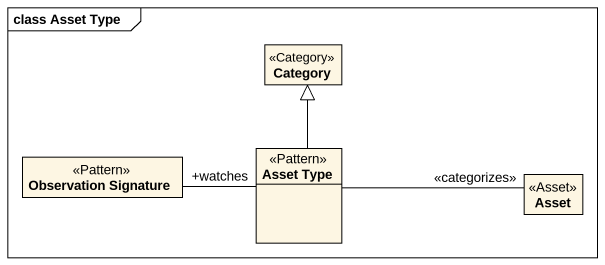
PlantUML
@startuml
mainframe class Asset Type
hide circle
hide empty members
class Category <<Category>>
class "Observation Signature" as Observation_Signature <<Pattern>>
class "Asset Type" as Asset_Type <<Pattern>>
class Asset <<Asset>>
Observation_Signature -right- "+watches" Asset_Type
Asset_Type -up-|> Category
Asset_Type -right- "<<categorizes>>" Asset
@enduml
